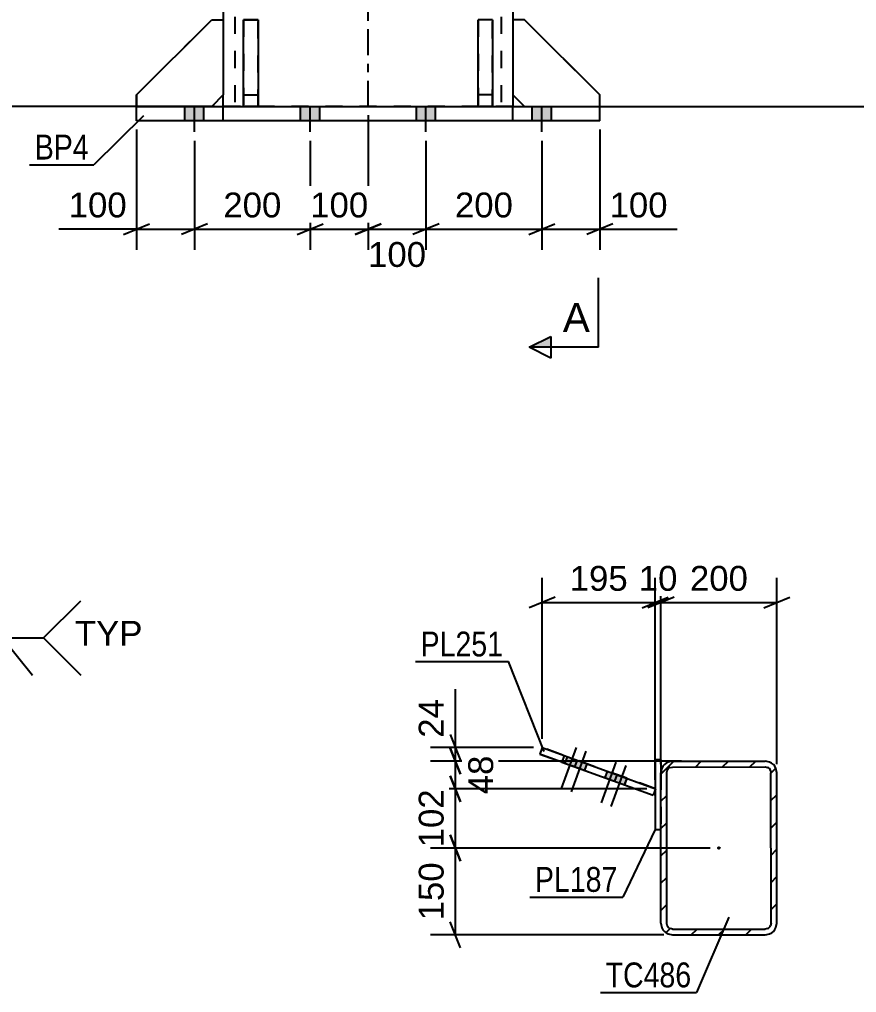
# Model space of a CAD drawing. Header units: millimetres. Extents: x 0 to 841, y 0 to 594.
# Drawn here: x 290 to 386.4, y 98.7 to 210.8 of the extents above; entities that cross this region are included whole.
import ezdxf

# ---------------------------------------------------------------- set-up
doc = ezdxf.new("R2010")
doc.units = ezdxf.units.MM
doc.linetypes.add('DXK_LINE_DOT2', pattern=[3.9198, 1.9599, -1.9599])
doc.linetypes.add('DXK_LINE_DOT3', pattern=[5.9187, 2.979, -0.9799, 0.9799, -0.9799])
doc.styles.add('Arial', font='ARIAL.TTF', dxfattribs={"height": 0.2})
doc.styles.add('Arial Narrow', font='ARIALN.TTF', dxfattribs={"height": 0.2})

# ---------------------------------------------------------------- blocks, each defined once
blk = doc.blocks.new('Part-284933836-14125 - 14121')
at = {"linetype": 'Continuous'}
h = blk.add_hatch(dxfattribs=at)
h.set_pattern_fill('', scale=0.7, style=0, pattern_type=0)
h.set_pattern_definition([(45, (377.0892, 124.539), (-1.57154, 1.57154), [])])
h.paths.add_polyline_path([(377.19, 124.03), (377.09, 124.54), (376.8, 124.97), (376.37, 125.26), (375.86, 125.36), (365.19, 125.36), (364.68, 125.26), (364.25, 124.97), (363.96, 124.54), (363.86, 124.03), (363.86, 106.69), (363.96, 106.18), (364.25, 105.75), (364.68, 105.46), (365.19, 105.36), (375.86, 105.36), (376.37, 105.46), (376.8, 105.75), (377.09, 106.19), (377.19, 106.7)])
h.paths.add_polyline_path([(376.48, 106.44), (376.33, 106.22), (376.12, 106.08), (375.86, 106.03), (365.19, 106.03), (364.94, 106.08), (364.72, 106.22), (364.58, 106.44), (364.53, 106.69), (364.52, 124.03), (364.57, 124.28), (364.72, 124.5), (364.94, 124.64), (365.19, 124.69), (375.86, 124.7), (376.11, 124.64), (376.33, 124.5), (376.47, 124.28), (376.52, 124.03), (376.53, 106.7)])
blk.add_hatch(color=246, dxfattribs=at).paths.add_polyline_path([(370.53, 115.26, -1), (370.53, 115.46, -1)])
at = {"color": 2, "linetype": 'Continuous'}
for p, q in [((363.96, 124.54), (363.86, 124.03)), ((365.19, 125.36), (364.68, 125.26)), ((364.94, 124.64), (365.19, 124.69)), ((365.19, 125.36), (365.19, 125.36)), ((365.19, 125.36), (375.86, 125.36)), ((365.19, 124.69), (375.86, 124.7)), ((365.19, 124.69), (365.19, 124.69)), ((375.86, 125.36), (375.86, 125.36)), ((376.37, 125.26), (375.86, 125.36)), ((375.86, 124.7), (375.86, 124.7)), ((375.86, 124.7), (376.11, 124.64)), ((377.19, 124.03), (377.09, 124.54)), ((363.86, 124.03), (363.86, 124.03)), ((363.86, 106.69), (363.86, 124.03)), ((364.52, 124.03), (364.57, 124.28)), ((364.52, 124.03), (364.52, 124.03)), ((364.53, 106.69), (364.52, 124.03)), ((376.47, 124.28), (376.52, 124.03)), ((376.52, 124.03), (376.52, 124.03)), ((376.53, 106.7), (376.52, 124.03)), ((377.19, 124.03), (377.19, 124.03)), ((377.19, 106.7), (377.19, 124.03)), ((363.86, 106.69), (363.86, 106.69)), ((363.86, 106.69), (363.96, 106.18)), ((364.53, 106.69), (364.53, 106.69)), ((364.58, 106.44), (364.53, 106.69)), ((376.53, 106.7), (376.48, 106.44)), ((376.53, 106.7), (376.53, 106.7)), ((377.09, 106.19), (377.19, 106.7)), ((377.19, 106.7), (377.19, 106.7)), ((364.68, 105.46), (365.19, 105.36)), ((365.19, 106.03), (364.94, 106.08)), ((365.19, 106.03), (365.19, 106.03)), ((365.19, 106.03), (375.86, 106.03)), ((376.12, 106.08), (375.86, 106.03)), ((375.86, 106.03), (375.86, 106.03)), ((375.86, 105.36), (376.37, 105.46)), ((365.19, 105.36), (365.19, 105.36)), ((365.19, 105.36), (375.86, 105.36)), ((375.86, 105.36), (375.86, 105.36))]:
    blk.add_line(p, q, dxfattribs=at)
at = {"color": 7, "linetype": 'DXK_LINE_DOT3'}
blk.add_line((370.53, 115.36), (370.53, 115.36), dxfattribs=at)
at = {"color": 246, "linetype": 'DXK_LINE_DOT2'}
blk.add_line((370.53, 115.36), (370.53, 115.36), dxfattribs=at)
at = {"color": 246, "linetype": 'Continuous'}
blk.add_circle((370.53, 115.36), 0.1, dxfattribs=at)
at = {"color": 2, "linetype": 'Continuous'}
for centre, radius, start, end in [((365.19, 124.03), 1.33, 112.5105, 157.5105), ((365.19, 124.03), 0.667, 112.5105, 157.5105), ((375.86, 124.03), 0.667, 22.5105, 67.5105), ((375.86, 124.03), 1.33, 22.5105, 67.5105), ((365.19, 106.69), 1.33, 202.5105, 247.5105), ((365.19, 106.69), 0.667, 202.5105, 247.5105), ((375.86, 106.7), 0.667, 292.5105, 337.5105), ((375.86, 106.7), 1.33, 292.5105, 337.5105)]:
    blk.add_arc(centre, radius, start, end, dxfattribs=at)
blk = doc.blocks.new('Part-284933836-14182 - 14121')
at = {"color": 2, "linetype": 'Continuous'}
for p, q in [((363.19, 125.5), (363.86, 125.5)), ((363.19, 125.5), (363.19, 117.5)), ((363.86, 125.5), (363.86, 124.03)), ((363.19, 117.5), (363.86, 117.5))]:
    blk.add_line(p, q, dxfattribs=at)
at = {"color": 7, "linetype": 'DXK_LINE_DOT2'}
for p, q in [((363.86, 125.5), (363.19, 125.5)), ((363.86, 124.03), (363.86, 117.5)), ((363.19, 117.5), (363.86, 117.5))]:
    blk.add_line(p, q, dxfattribs=at)
blk = doc.blocks.new('Part-284933836-14194 - 14121')
at = {"color": 2, "linetype": 'Continuous'}
for p, q in [((350.17, 126.94), (349.9, 126.19)), ((350.17, 126.94), (352.72, 126.01)), ((352.44, 125.26), (349.9, 126.19)), ((352.72, 126.01), (352.44, 125.26)), ((352.72, 126.01), (363.22, 122.19)), ((352.44, 125.26), (362.95, 121.44)), ((363.22, 122.19), (362.95, 121.44)), ((363.22, 122.19), (363.22, 122.19)), ((362.95, 121.44), (362.95, 121.44))]:
    blk.add_line(p, q, dxfattribs=at)
at = {"color": 7, "linetype": 'DXK_LINE_DOT2'}
for p, q in [((359.93, 123.39), (350.17, 126.94)), ((349.9, 126.19), (359.66, 122.64)), ((359.93, 123.39), (359.66, 122.64)), ((363.22, 122.19), (359.93, 123.39)), ((359.66, 122.64), (362.95, 121.44)), ((363.22, 122.19), (362.95, 121.44))]:
    blk.add_line(p, q, dxfattribs=at)
blk = doc.blocks.new('Bolt-284933836-14207 - 14121')
at = {"linetype": 'Continuous'}
for points in [[(352.79, 125.13), (353.92, 124.72), (354.2, 125.47), (353.07, 125.88)], [(353.92, 124.72), (355.05, 124.31), (355.32, 125.06), (354.2, 125.47)], [(357.39, 123.46), (358.51, 123.05), (358.79, 123.8), (357.66, 124.21)], [(358.52, 123.05), (359.64, 122.64), (359.92, 123.39), (358.79, 123.8)]]:
    blk.add_hatch(color=1, dxfattribs=at).paths.add_polyline_path(points)
at = {"color": 1, "linetype": 'Continuous'}
for p, q in [((354.09, 126.93), (352.38, 122.23)), ((353.07, 125.88), (352.79, 125.13)), ((355.22, 126.52), (353.51, 121.82)), ((354.2, 125.47), (353.92, 124.72)), ((354.2, 125.47), (353.92, 124.72)), ((355.32, 125.06), (355.05, 124.31)), ((358.68, 125.26), (356.97, 120.56)), ((359.81, 124.85), (358.1, 120.15)), ((357.66, 124.21), (357.39, 123.46)), ((358.79, 123.8), (358.51, 123.05)), ((358.79, 123.8), (358.52, 123.05)), ((359.92, 123.39), (359.64, 122.64))]:
    blk.add_line(p, q, dxfattribs=at)
blk = doc.blocks.new('Part-284933836-2094 - 1981')
at = {"color": 7, "linetype": 'DXK_LINE_DOT2'}
for p, q in [((315.81, 210.77), (315.81, 200.77)), ((317.48, 210.77), (315.81, 210.77)), ((317.48, 200.77), (317.48, 210.77)), ((315.81, 202.11), (317.48, 202.11)), ((315.81, 200.77), (317.48, 200.77))]:
    blk.add_line(p, q, dxfattribs=at)
blk = doc.blocks.new('Part-284933836-2091 - 1981')
at = {"color": 7, "linetype": 'DXK_LINE_DOT2'}
for p, q in [((348.15, 210.77), (346.81, 210.77)), ((346.81, 210.77), (346.81, 202.11)), ((356.81, 202.11), (348.15, 210.77)), ((346.81, 202.11), (348.15, 200.77)), ((356.81, 200.77), (356.81, 202.11)), ((348.15, 200.77), (356.81, 200.77))]:
    blk.add_line(p, q, dxfattribs=at)
blk = doc.blocks.new('Part-284933836-2060 - 1981')
at = {"color": 7, "linetype": 'DXK_LINE_DOT2'}
for p, q in [((342.81, 210.77), (342.81, 200.77)), ((344.48, 210.77), (342.81, 210.77)), ((344.48, 200.77), (344.48, 210.77)), ((344.48, 202.11), (342.81, 202.11)), ((342.81, 200.77), (344.48, 200.77))]:
    blk.add_line(p, q, dxfattribs=at)
blk = doc.blocks.new('Part-284933836-2062 - 1981')
at = {"color": 2, "linetype": 'Continuous'}
for p, q in [((348.15, 210.77), (346.81, 210.77)), ((346.81, 210.77), (346.81, 202.11)), ((348.15, 210.77), (356.81, 202.11)), ((346.81, 202.11), (348.15, 200.77)), ((356.81, 200.77), (356.81, 202.11))]:
    blk.add_line(p, q, dxfattribs=at)
at = {"color": 7, "linetype": 'DXK_LINE_DOT2'}
blk.add_line((348.15, 200.77), (356.81, 200.77), dxfattribs=at)
blk = doc.blocks.new('Part-284933836-2067 - 1981')
at = {"color": 2, "linetype": 'Continuous'}
for p, q in [((303.48, 200.77), (356.81, 200.77)), ((303.48, 199.11), (303.48, 200.77)), ((313.48, 199.11), (313.48, 200.77)), ((346.81, 199.11), (346.81, 200.77)), ((356.81, 199.11), (356.81, 200.77)), ((356.81, 199.11), (303.48, 199.11))]:
    blk.add_line(p, q, dxfattribs=at)
blk = doc.blocks.new('Part-284933836-2072 - 1981')
at = {"color": 2, "linetype": 'Continuous'}
for p, q in [((313.48, 226.77), (313.48, 210.77)), ((346.81, 226.77), (346.81, 210.77)), ((313.48, 200.77), (313.48, 202.11)), ((346.81, 202.11), (346.81, 200.77))]:
    blk.add_line(p, q, dxfattribs=at)
at = {"color": 7, "linetype": 'DXK_LINE_DOT2'}
for p, q in [((314.81, 226.77), (314.81, 200.77)), ((345.48, 226.77), (345.48, 200.77)), ((313.48, 210.77), (313.48, 202.11)), ((346.81, 210.77), (346.81, 202.11)), ((346.81, 200.77), (313.48, 200.77))]:
    blk.add_line(p, q, dxfattribs=at)
at = {"color": 7, "linetype": 'DXK_LINE_DOT3'}
blk.add_line((330.15, 200.77), (330.15, 226.77), dxfattribs=at)
blk = doc.blocks.new('Bolt-284933836-2079 - 1981')
at = {"linetype": 'Continuous'}
for points in [[(311.25, 200.77), (309.05, 200.77), (309.05, 199.11), (311.25, 199.11)], [(311.25, 200.77), (309.05, 200.77), (309.05, 199.11), (311.25, 199.11)], [(324.58, 200.77), (322.38, 200.77), (322.38, 199.11), (324.58, 199.11)], [(324.58, 200.77), (322.38, 200.77), (322.38, 199.11), (324.58, 199.11)], [(337.91, 200.77), (335.71, 200.77), (335.71, 199.11), (337.91, 199.11)], [(337.91, 200.77), (335.71, 200.77), (335.71, 199.11), (337.91, 199.11)], [(351.25, 200.77), (349.05, 200.77), (349.05, 199.11), (351.25, 199.11)], [(351.25, 200.77), (349.05, 200.77), (349.05, 199.11), (351.25, 199.11)]]:
    blk.add_hatch(color=1, dxfattribs=at).paths.add_polyline_path(points)
at = {"color": 1, "linetype": 'Continuous'}
for p, q in [((309.05, 199.11), (309.05, 200.77)), ((309.05, 199.11), (309.05, 200.77)), ((310.15, 197.84), (310.15, 200.77)), ((310.15, 197.84), (310.15, 200.77)), ((311.25, 199.11), (311.25, 200.77)), ((311.25, 199.11), (311.25, 200.77)), ((322.38, 199.11), (322.38, 200.77)), ((322.38, 199.11), (322.38, 200.77)), ((323.48, 197.84), (323.48, 200.77)), ((323.48, 197.84), (323.48, 200.77)), ((324.58, 199.11), (324.58, 200.77)), ((324.58, 199.11), (324.58, 200.77)), ((335.71, 199.11), (335.71, 200.77)), ((335.71, 199.11), (335.71, 200.77)), ((336.81, 197.84), (336.81, 200.77)), ((336.81, 197.84), (336.81, 200.77)), ((337.91, 199.11), (337.91, 200.77)), ((337.91, 199.11), (337.91, 200.77)), ((349.05, 199.11), (349.05, 200.77)), ((349.05, 199.11), (349.05, 200.77)), ((350.15, 197.84), (350.15, 200.77)), ((350.15, 197.84), (350.15, 200.77)), ((351.25, 199.11), (351.25, 200.77)), ((351.25, 199.11), (351.25, 200.77))]:
    blk.add_line(p, q, dxfattribs=at)
blk = doc.blocks.new('Part-284933836-2092 - 1981')
at = {"color": 2, "linetype": 'Continuous'}
for p, q in [((342.81, 200.77), (342.81, 210.77)), ((344.48, 210.77), (342.81, 210.77)), ((344.48, 210.77), (344.48, 200.77)), ((344.48, 202.11), (342.81, 202.11)), ((344.48, 200.77), (342.81, 200.77))]:
    blk.add_line(p, q, dxfattribs=at)
blk = doc.blocks.new('Part-284933836-2093 - 1981')
at = {"color": 2, "linetype": 'Continuous'}
for p, q in [((303.48, 202.11), (312.15, 210.77)), ((312.15, 210.77), (313.48, 210.77)), ((313.48, 210.77), (313.48, 202.11)), ((303.48, 202.11), (303.48, 200.77)), ((313.48, 202.11), (312.15, 200.77))]:
    blk.add_line(p, q, dxfattribs=at)
at = {"color": 7, "linetype": 'DXK_LINE_DOT2'}
blk.add_line((312.15, 200.77), (303.48, 200.77), dxfattribs=at)
blk = doc.blocks.new('Part-284933836-2216 - 1981')
at = {"color": 7, "linetype": 'DXK_LINE_DOT2'}
for p, q in [((303.48, 202.11), (312.15, 210.77)), ((312.15, 210.77), (313.48, 210.77)), ((313.48, 210.77), (313.48, 202.11)), ((303.48, 200.77), (303.48, 202.11)), ((313.48, 202.11), (312.15, 200.77)), ((312.15, 200.77), (303.48, 200.77))]:
    blk.add_line(p, q, dxfattribs=at)
blk = doc.blocks.new('Part-284933836-2217 - 1981')
at = {"color": 2, "linetype": 'Continuous'}
for p, q in [((315.81, 200.77), (315.81, 210.77)), ((315.81, 210.77), (317.48, 210.77)), ((317.48, 210.77), (317.48, 200.77)), ((315.81, 202.11), (317.48, 202.11)), ((317.48, 200.77), (315.81, 200.77))]:
    blk.add_line(p, q, dxfattribs=at)
blk = doc.blocks.new('StraightDimension-284933836-16070 - 14121')
at = {"color": 7, "linetype": 'Continuous'}
for p, q in [((363.86, 125.03), (363.86, 146.49)), ((377.19, 125.03), (377.19, 146.49)), ((365.36, 144.24), (362.36, 143.04)), ((363.86, 143.64), (377.19, 143.64)), ((375.69, 143.04), (378.69, 144.24))]:
    blk.add_line(p, q, dxfattribs=at)
at = {"color": 0}
blk.add_wipeout([(374.46, 144.39), (374.46, 148.59), (366.59, 148.59), (366.59, 144.39)], dxfattribs=at)
at = {"color": 3, "style": 'Arial'}
blk.add_text('200', height=2.865, dxfattribs=at).set_placement((367.19, 144.99))
blk = doc.blocks.new('StraightDimension-284933836-16071 - 14121')
at = {"color": 7, "linetype": 'Continuous'}
for p, q in [((363.19, 123.2), (363.19, 146.49)), ((363.86, 125.03), (363.86, 146.49)), ((361.69, 143.04), (364.69, 144.24)), ((365.36, 144.24), (362.36, 143.04)), ((363.19, 143.64), (363.86, 143.64))]:
    blk.add_line(p, q, dxfattribs=at)
at = {"color": 0}
blk.add_wipeout([(366.35, 144.39), (366.35, 148.59), (360.7, 148.59), (360.7, 144.39)], dxfattribs=at)
at = {"color": 3, "style": 'Arial'}
blk.add_text('10', height=2.865, dxfattribs=at).set_placement((361.3, 144.99))
blk = doc.blocks.new('StraightDimension-284933836-16072 - 14121')
at = {"color": 7, "linetype": 'Continuous'}
for p, q in [((350.17, 127.94), (350.17, 146.49)), ((363.19, 123.2), (363.19, 146.49)), ((351.67, 144.24), (348.67, 143.04)), ((350.17, 143.64), (363.19, 143.64)), ((361.69, 143.04), (364.69, 144.24))]:
    blk.add_line(p, q, dxfattribs=at)
at = {"color": 0}
blk.add_wipeout([(360.62, 144.39), (360.62, 148.59), (352.75, 148.59), (352.75, 144.39)], dxfattribs=at)
at = {"color": 3, "style": 'Arial'}
blk.add_text('195', height=2.865, dxfattribs=at).set_placement((353.35, 144.99))
blk = doc.blocks.new('StraightDimension-284933836-16111 - 14121')
at = {"color": 7, "linetype": 'Continuous'}
for p, q in [((340.19, 126.94), (340.19, 133.64)), ((340.19, 126.94), (340.19, 133.64)), ((339.59, 128.44), (340.79, 125.44)), ((349.17, 126.94), (337.34, 126.94)), ((340.79, 123.86), (339.59, 126.86)), ((340.19, 125.36), (340.19, 126.94)), ((366.24, 125.36), (337.34, 125.36))]:
    blk.add_line(p, q, dxfattribs=at)
at = {"color": 0}
blk.add_wipeout([(339.44, 133.11), (335.24, 133.11), (335.24, 127.46), (339.44, 127.46)], dxfattribs=at)
at = {"color": 3, "style": 'Arial'}
blk.add_text('24', height=2.865, rotation=90.0002, dxfattribs=at).set_placement((338.84, 128.06))
blk = doc.blocks.new('StraightDimension-284933836-16112 - 14121')
at = {"color": 7, "linetype": 'Continuous'}
for p, q in [((339.59, 126.86), (340.79, 123.86)), ((366.24, 125.36), (337.79, 125.36)), ((340.19, 122.19), (340.19, 125.36)), ((340.79, 120.69), (339.59, 123.69)), ((362.22, 122.19), (337.79, 122.19))]:
    blk.add_line(p, q, dxfattribs=at)
at = {"color": 0}
blk.add_wipeout([(345.14, 126.6), (340.94, 126.6), (340.94, 120.95), (345.14, 120.95)], dxfattribs=at)
at = {"color": 3, "style": 'Arial'}
blk.add_text('48', height=2.865, rotation=90.0002, dxfattribs=at).set_placement((344.54, 121.55))
blk = doc.blocks.new('StraightDimension-284933836-16113 - 14121')
at = {"color": 7, "linetype": 'Continuous'}
for p, q in [((339.59, 123.69), (340.79, 120.69)), ((362.22, 122.19), (337.34, 122.19)), ((340.19, 115.36), (340.19, 122.19)), ((340.79, 113.86), (339.59, 116.86)), ((369.53, 115.36), (337.34, 115.36))]:
    blk.add_line(p, q, dxfattribs=at)
at = {"color": 0}
blk.add_wipeout([(339.44, 122.71), (335.24, 122.71), (335.24, 114.84), (339.44, 114.84)], dxfattribs=at)
at = {"color": 3, "style": 'Arial'}
blk.add_text('102', height=2.865, rotation=90.0002, dxfattribs=at).set_placement((338.84, 115.44))
blk = doc.blocks.new('StraightDimension-284933836-16114 - 14121')
at = {"color": 7, "linetype": 'Continuous'}
for p, q in [((339.59, 116.86), (340.79, 113.86)), ((369.53, 115.36), (337.34, 115.36)), ((340.19, 105.36), (340.19, 115.36)), ((340.79, 103.86), (339.59, 106.86)), ((364.19, 105.36), (337.34, 105.36))]:
    blk.add_line(p, q, dxfattribs=at)
at = {"color": 0}
blk.add_wipeout([(339.44, 114.3), (335.24, 114.3), (335.24, 106.43), (339.44, 106.43)], dxfattribs=at)
at = {"color": 3, "style": 'Arial'}
blk.add_text('150', height=2.865, rotation=90.0002, dxfattribs=at).set_placement((338.84, 107.03))
blk = doc.blocks.new('StraightDimension-284933836-14925 - 1981')
at = {"color": 7, "linetype": 'Continuous'}
for p, q in [((494.16, 254.87), (492.96, 257.87)), ((347.81, 256.37), (495.96, 256.37)), ((493.56, 200.77), (493.56, 256.37)), ((492.96, 202.27), (494.16, 199.27)), ((347.81, 200.77), (495.96, 200.77))]:
    blk.add_line(p, q, dxfattribs=at)
at = {"color": 0}
blk.add_wipeout([(492.81, 233.62), (488.61, 233.62), (488.61, 223.53), (492.81, 223.53)], dxfattribs=at)
at = {"color": 3, "style": 'Arial'}
blk.add_text('2678', height=2.865, rotation=90.0002, dxfattribs=at).set_placement((492.21, 224.13))
blk = doc.blocks.new('StraightDimension-284933836-23427 - 1981')
at = {"color": 7, "linetype": 'Continuous'}
for p, q in [((330.15, 199.77), (330.15, 183.8)), ((336.81, 196.84), (336.81, 183.8)), ((328.65, 186.05), (331.65, 187.25)), ((338.31, 187.25), (335.31, 186.05)), ((330.15, 186.65), (336.81, 186.65))]:
    blk.add_line(p, q, dxfattribs=at)
at = {"color": 0}
blk.add_wipeout([(337.41, 181.7), (337.41, 185.9), (329.54, 185.9), (329.54, 181.7)], dxfattribs=at)
at = {"color": 3, "style": 'Arial'}
blk.add_text('100', height=2.865, dxfattribs=at).set_placement((330.14, 182.3))
blk = doc.blocks.new('StraightDimension-284933836-23429 - 1981')
at = {"color": 7, "linetype": 'Continuous'}
for p, q in [((310.15, 196.84), (310.15, 184.25)), ((323.48, 196.84), (323.48, 184.25)), ((311.65, 187.25), (308.65, 186.05)), ((321.98, 186.05), (324.98, 187.25)), ((310.15, 186.65), (323.48, 186.65))]:
    blk.add_line(p, q, dxfattribs=at)
at = {"color": 0}
blk.add_wipeout([(320.75, 187.4), (320.75, 191.6), (312.88, 191.6), (312.88, 187.4)], dxfattribs=at)
at = {"color": 3, "style": 'Arial'}
blk.add_text('200', height=2.865, dxfattribs=at).set_placement((313.48, 188))
blk = doc.blocks.new('StraightDimension-284933836-14473 - 1981')
at = {"color": 7, "linetype": 'Continuous'}
for p, q in [((266.73, 254), (265.53, 257)), ((312.48, 255.5), (251.44, 255.5)), ((266.13, 200.77), (266.13, 255.5)), ((265.53, 202.27), (266.73, 199.27)), ((312.48, 200.77), (262.61, 200.77))]:
    blk.add_line(p, q, dxfattribs=at)
at = {"color": 0, "linetype": 'Continuous'}
blk.add_wipeout([(260.93, 256.1), (260.93, 260.3), (250.84, 260.3), (250.84, 256.1)], dxfattribs=at)
at = {"color": 0}
blk.add_wipeout([(265.38, 233.18), (261.18, 233.18), (261.18, 223.09), (265.38, 223.09)], dxfattribs=at)
at = {"color": 3, "linetype": 'Continuous', "style": 'Arial'}
blk.add_text('2665', height=2.865, dxfattribs=at).set_placement((251.44, 256.7))
at = {"color": 3, "style": 'Arial'}
blk.add_text('2665', height=2.865, rotation=90.0002, dxfattribs=at).set_placement((264.78, 223.69))
at = {"color": 0, "linetype": 'Continuous'}
blk.add_wipeout([(265.43, 201.37), (265.43, 205.57), (262.01, 205.57), (262.01, 201.37)], dxfattribs=at)
at = {"color": 3, "linetype": 'Continuous', "style": 'Arial'}
blk.add_text('0', height=2.87, dxfattribs=at).set_placement((262.61, 201.97))
blk = doc.blocks.new('StraightDimension-284933836-23425 - 1981')
at = {"color": 7, "linetype": 'Continuous'}
for p, q in [((356.81, 198.11), (356.81, 184.25)), ((350.15, 196.84), (350.15, 184.25)), ((348.65, 186.05), (351.65, 187.25)), ((358.31, 187.25), (355.31, 186.05)), ((350.15, 186.65), (356.81, 186.65)), ((356.81, 186.65), (365.73, 186.65)), ((356.81, 186.65), (365.73, 186.65))]:
    blk.add_line(p, q, dxfattribs=at)
at = {"color": 0}
blk.add_wipeout([(365.21, 187.4), (365.21, 191.6), (357.34, 191.6), (357.34, 187.4)], dxfattribs=at)
at = {"color": 3, "style": 'Arial'}
blk.add_text('100', height=2.865, dxfattribs=at).set_placement((357.94, 188))
blk = doc.blocks.new('StraightDimension-284933836-23426 - 1981')
at = {"color": 7, "linetype": 'Continuous'}
for p, q in [((336.81, 196.84), (336.81, 184.25)), ((350.15, 196.84), (350.15, 184.25)), ((338.31, 187.25), (335.31, 186.05)), ((348.65, 186.05), (351.65, 187.25)), ((336.81, 186.65), (350.15, 186.65))]:
    blk.add_line(p, q, dxfattribs=at)
at = {"color": 0}
blk.add_wipeout([(347.41, 187.4), (347.41, 191.6), (339.54, 191.6), (339.54, 187.4)], dxfattribs=at)
at = {"color": 3, "style": 'Arial'}
blk.add_text('200', height=2.865, dxfattribs=at).set_placement((340.14, 188))
blk = doc.blocks.new('StraightDimension-284933836-23428 - 1981')
at = {"color": 7, "linetype": 'Continuous'}
for p, q in [((330.15, 199.77), (330.15, 184.25)), ((323.48, 196.84), (323.48, 184.25)), ((321.98, 186.05), (324.98, 187.25)), ((331.65, 187.25), (328.65, 186.05)), ((323.48, 186.65), (330.15, 186.65))]:
    blk.add_line(p, q, dxfattribs=at)
at = {"color": 0}
blk.add_wipeout([(330.75, 187.4), (330.75, 191.6), (322.88, 191.6), (322.88, 187.4)], dxfattribs=at)
at = {"color": 3, "style": 'Arial'}
blk.add_text('100', height=2.865, dxfattribs=at).set_placement((323.48, 188))
blk = doc.blocks.new('StraightDimension-284933836-23430 - 1981')
at = {"color": 7, "linetype": 'Continuous'}
for p, q in [((303.48, 198.11), (303.48, 184.25)), ((310.15, 196.84), (310.15, 184.25)), ((301.98, 186.05), (304.98, 187.25)), ((311.65, 187.25), (308.65, 186.05)), ((303.48, 186.65), (294.56, 186.65)), ((303.48, 186.65), (294.56, 186.65)), ((303.48, 186.65), (310.15, 186.65))]:
    blk.add_line(p, q, dxfattribs=at)
at = {"color": 0}
blk.add_wipeout([(302.95, 187.4), (302.95, 191.6), (295.08, 191.6), (295.08, 187.4)], dxfattribs=at)
at = {"color": 3, "style": 'Arial'}
blk.add_text('100', height=2.865, dxfattribs=at).set_placement((295.68, 188))
blk = doc.blocks.new('Mark-284933836-16154 - 14121')
at = {"color": 30, "linetype": 'Continuous'}
for p in [(371.68, 107.41), (356.89, 98.71)]:
    blk.add_line(p, (367.95, 98.71), dxfattribs=at)
at = {"color": 0}
blk.add_wipeout([(367.35, 99.31), (367.35, 102.31), (357.49, 102.31), (357.49, 99.31)], dxfattribs=at)
blk.add_wipeout([(367.35, 99.31), (367.35, 102.31), (357.49, 102.31), (357.49, 99.31)], dxfattribs=at)
at = {"color": 3, "style": 'Arial Narrow'}
blk.add_text('TC486', height=2.863, dxfattribs=at).set_placement((357.49, 99.31))
blk = doc.blocks.new('Mark-284933836-14217 - 14121')
at = {"color": 30, "linetype": 'Continuous'}
for p in [(335.59, 136.83), (350.4, 126.46)]:
    blk.add_line(p, (346.3, 136.83), dxfattribs=at)
at = {"color": 0}
blk.add_wipeout([(345.7, 137.43), (345.7, 140.43), (336.19, 140.43), (336.19, 137.43)], dxfattribs=at)
blk.add_wipeout([(345.7, 137.43), (345.7, 140.43), (336.19, 140.43), (336.19, 137.43)], dxfattribs=at)
at = {"color": 3, "style": 'Arial Narrow'}
blk.add_text('PL251', height=2.863, dxfattribs=at).set_placement((336.19, 137.43))
blk = doc.blocks.new('Mark-284933836-16157 - 14121')
at = {"color": 30, "linetype": 'Continuous'}
for p in [(363.19, 117.5), (348.75, 109.71)]:
    blk.add_line(p, (359.45, 109.71), dxfattribs=at)
at = {"color": 0}
blk.add_wipeout([(358.85, 110.31), (358.85, 113.31), (349.35, 113.31), (349.35, 110.31)], dxfattribs=at)
blk.add_wipeout([(358.85, 110.31), (358.85, 113.31), (349.35, 113.31), (349.35, 110.31)], dxfattribs=at)
at = {"color": 3, "style": 'Arial Narrow'}
blk.add_text('PL187', height=2.863, dxfattribs=at).set_placement((349.35, 110.31))
blk = doc.blocks.new('Mark-284933836-23349 - 1981')
at = {"color": 30, "linetype": 'Continuous'}
for p in [(304.31, 199.72), (291.18, 194.07)]:
    blk.add_line(p, (298.59, 194.07), dxfattribs=at)
at = {"color": 0}
blk.add_wipeout([(297.99, 194.67), (297.99, 197.67), (291.78, 197.67), (291.78, 194.67)], dxfattribs=at)
blk.add_wipeout([(297.99, 194.67), (297.99, 197.67), (291.78, 197.67), (291.78, 194.67)], dxfattribs=at)
at = {"color": 3, "style": 'Arial Narrow'}
blk.add_text('BP4', height=2.863, dxfattribs=at).set_placement((291.78, 194.67))
blk = doc.blocks.new('SectionMark-284933836-2652 - 1981')
at = {"linetype": 'Continuous'}
blk.add_hatch(color=6, dxfattribs=at).paths.add_polyline_path([(351.17, 174.3), (351.17, 173.05), (348.67, 173.05)])
at = {"color": 6, "linetype": 'Continuous'}
for p, q in [((356.67, 173.05), (356.68, 181.05)), ((348.67, 173.05), (351.17, 174.3)), ((351.17, 174.3), (351.17, 171.8)), ((356.67, 173.05), (348.67, 173.05)), ((351.17, 171.8), (348.67, 173.05))]:
    blk.add_line(p, q, dxfattribs=at)
at = {"color": 0, "linetype": 'Continuous'}
blk.add_wipeout([(355.67, 174.8), (355.68, 178.3), (352.57, 178.3), (352.56, 174.8)], dxfattribs=at)
at = {"color": 3, "linetype": 'Continuous', "style": 'Arial'}
blk.add_text('A', height=3.34, rotation=-0.0115, dxfattribs=at).set_placement((352.56, 174.8))
blk = doc.blocks.new('WeldMark-284933836-16782 - 13613')
at = {"linetype": 'Continuous'}
for points in [[(267.81, 128.76), (264.86, 127.82), (267.02, 130.04)], [(273.76, 120.45), (271.63, 118.22), (272.46, 121.2)]]:
    blk.add_hatch(color=30, dxfattribs=at).paths.add_polyline_path(points)
at = {"color": 30, "linetype": 'Continuous'}
for p, q in [((264.86, 127.82), (283.79, 139.56)), ((271.63, 118.22), (283.79, 139.56)), ((283.79, 139.56), (292.79, 139.56))]:
    blk.add_line(p, q, dxfattribs=at)
at = {"color": 3, "linetype": 'Continuous'}
for q in [(291.51, 135.27), (288.08, 135.27)]:
    blk.add_line((288.08, 139.56), q, dxfattribs=at)
for start, end in [(90, 270), (270, 90)]:
    blk.add_arc((283.79, 139.56), 1.5, start, end, dxfattribs=at)
at = {"color": 0, "linetype": 'Continuous'}
blk.add_wipeout([(304.17, 138.66), (304.17, 141.66), (296.39, 141.66), (296.39, 138.66)], dxfattribs=at)
blk.add_wipeout([(304.17, 138.66), (304.17, 141.66), (296.39, 141.66), (296.39, 138.66)], dxfattribs=at)
at = {"color": 3, "linetype": 'Continuous'}
for q in [(297.08, 143.84), (297.08, 135.27)]:
    blk.add_line((292.79, 139.56), q, dxfattribs=at)
at = {"color": 3, "linetype": 'Continuous', "style": 'Arial'}
blk.add_text('TYP', height=2.865, dxfattribs=at).set_placement((296.39, 138.66))

msp = doc.modelspace()

# ---------------------------------------------------------------- block references
for name in ['Part-284933836-2072 - 1981', 'Part-284933836-2093 - 1981', 'Part-284933836-2216 - 1981', 'Part-284933836-2094 - 1981', 'Part-284933836-2217 - 1981', 'Part-284933836-2060 - 1981', 'Part-284933836-2092 - 1981', 'Part-284933836-2091 - 1981', 'Part-284933836-2062 - 1981', 'Part-284933836-2067 - 1981', 'Bolt-284933836-2079 - 1981', 'StraightDimension-284933836-23429 - 1981', 'WeldMark-284933836-16782 - 13613', 'Part-284933836-14194 - 14121', 'Bolt-284933836-14207 - 14121', 'Part-284933836-14182 - 14121', 'Part-284933836-14125 - 14121']:
    msp.add_blockref(name, (0, 0))

# ---------------------------------------------------------------- next in the draw order: block references
for name in ['StraightDimension-284933836-14473 - 1981', 'StraightDimension-284933836-14925 - 1981', 'StraightDimension-284933836-23427 - 1981', 'StraightDimension-284933836-23430 - 1981', 'StraightDimension-284933836-23425 - 1981', 'StraightDimension-284933836-16070 - 14121']:
    msp.add_blockref(name, (0, 0))

# ---------------------------------------------------------------- next in the draw order: block references
for name in ['Mark-284933836-23349 - 1981', 'StraightDimension-284933836-23428 - 1981', 'StraightDimension-284933836-23426 - 1981', 'StraightDimension-284933836-16071 - 14121']:
    msp.add_blockref(name, (0, 0))

# ---------------------------------------------------------------- next in the draw order: block references
for name in ['SectionMark-284933836-2652 - 1981', 'StraightDimension-284933836-16072 - 14121']:
    msp.add_blockref(name, (0, 0))

# ---------------------------------------------------------------- next in the draw order: block references
msp.add_blockref('StraightDimension-284933836-16111 - 14121', (0, 0))

# ---------------------------------------------------------------- next in the draw order: block references
msp.add_blockref('StraightDimension-284933836-16112 - 14121', (0, 0))

# ---------------------------------------------------------------- next in the draw order: block references
for name in ['Mark-284933836-14217 - 14121', 'StraightDimension-284933836-16113 - 14121']:
    msp.add_blockref(name, (0, 0))

# ---------------------------------------------------------------- next in the draw order: block references
msp.add_blockref('StraightDimension-284933836-16114 - 14121', (0, 0))

# ---------------------------------------------------------------- next in the draw order: block references
for name in ['Mark-284933836-16157 - 14121', 'Mark-284933836-16154 - 14121']:
    msp.add_blockref(name, (0, 0))

doc.saveas('drawing.dxf')
